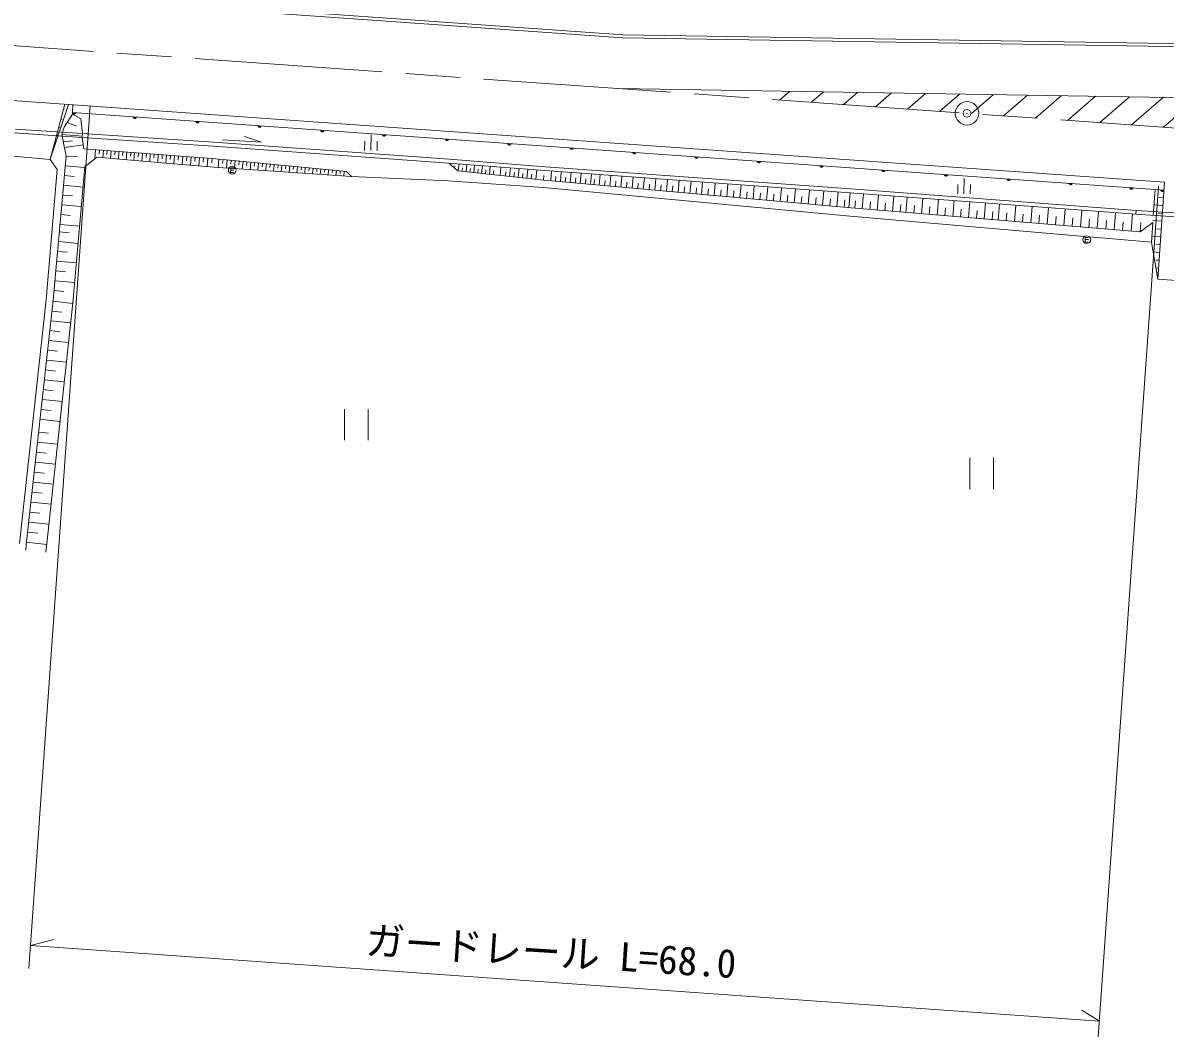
# Model space of a CAD drawing. Units: millimetres, scale not verified. Extents: x 40036 to 680617, y 20018 to 380345.
# Drawn here: x 405066 to 478163, y 231720 to 296054 of the extents above; entities that cross this region are included whole.
import ezdxf
from ezdxf.enums import TextEntityAlignment as Align

# ---------------------------------------------------------------- set-up
doc = ezdxf.new("R2010")
doc.units = ezdxf.units.MM
doc.header["$LTSCALE"] = 1000.91
doc.header["$PDMODE"] = 32
doc.header["$PDSIZE"] = 500
doc.linetypes.add('CHAIN', pattern=[18.5, 12, -1.5, 3.5, -1.5])
for name, color, linetype, lineweight in [('M-BGD', 7, 'Continuous', 13), ('M-BMK', 2, 'CHAIN', 13), ('M-STR-HTXT', 7, 'Continuous', 13), ('M-STR-STRC', 7, 'Continuous', 13)]:
    doc.layers.add(name, color=color, linetype=linetype, lineweight=lineweight)
doc.styles.add('ＭＳ ゴシック', font='')
doc.styles.get('ＭＳ ゴシック').set_extended_font_data('MS Gothic')

msp = doc.modelspace()

# ---------------------------------------------------------------- linework, layer by layer
at = {"layer": 'M-BGD'}
for p, q in [((443455, 295088), (345836, 302013)), ((443469, 295288), (345855, 302213)), ((341939, 295517), (478126, 285855)), ((493570, 294292), (443455, 295088)), ((493573, 294492), (443458, 295288)), ((407754, 290848), (406805, 287308)), ((406807, 287333), (407987, 290831)), ((407706, 289372), (408234, 290212)), ((408234, 290212), (408243, 290311)), ((408779, 289920), (408234, 290212)), ((408274, 290811), (408243, 290311)), ((408243, 290311), (478090, 285356)), ((408253, 290279), (408245, 290311)), ((408247, 290303), (408447, 290290)), ((408250, 290291), (408442, 290278)), ((408264, 290258), (408253, 290279)), ((408437, 290267), (408253, 290279)), ((408259, 290266), (408429, 290255)), ((408282, 290237), (408264, 290258)), ((408419, 290244), (408267, 290254)), ((408279, 290241), (408406, 290232)), ((408302, 290223), (408282, 290237)), ((408388, 290222), (408295, 290228)), ((408325, 290214), (408302, 290223)), ((408357, 290212), (408325, 290214)), ((408381, 290218), (408357, 290212)), ((408402, 290229), (408381, 290218)), ((408423, 290247), (408402, 290229)), ((408437, 290267), (408423, 290247)), ((408449, 290297), (408437, 290267)), ((407490, 289863), (407573, 289857)), ((407910, 289670), (408507, 289448)), ((408873, 288973), (408779, 289920)), ((412133, 289999), (412123, 290036)), ((412126, 290024), (412327, 290011)), ((412130, 290012), (412322, 289999)), ((412144, 289979), (412133, 289999)), ((412317, 289987), (412133, 289999)), ((412140, 289987), (412309, 289976)), ((412162, 289957), (412144, 289979)), ((412299, 289964), (412147, 289974)), ((412158, 289962), (412286, 289953)), ((412181, 289944), (412162, 289957)), ((412268, 289942), (412175, 289948)), ((412205, 289934), (412181, 289944)), ((412237, 289932), (412205, 289934)), ((412261, 289939), (412237, 289932)), ((412282, 289949), (412261, 289939)), ((412303, 289968), (412282, 289949)), ((412317, 289987), (412303, 289968)), ((412331, 290021), (412317, 289987)), ((416147, 289719), (416139, 289751)), ((416141, 289742), (416339, 289728)), ((416144, 289731), (416336, 289718)), ((416158, 289698), (416147, 289719)), ((416331, 289707), (416147, 289719)), ((416154, 289706), (416323, 289695)), ((416176, 289677), (416158, 289698)), ((416313, 289684), (416161, 289694)), ((416172, 289681), (416300, 289673)), ((416195, 289664), (416176, 289677)), ((416282, 289662), (416189, 289668)), ((416219, 289654), (416195, 289664)), ((416251, 289652), (416219, 289654)), ((416275, 289658), (416251, 289652)), ((416296, 289669), (416275, 289658)), ((416317, 289687), (416296, 289669)), ((416331, 289707), (416317, 289687)), ((416343, 289737), (416331, 289707)), ((420118, 289435), (420109, 289469)), ((404500, 289008), (408856, 288723)), ((404605, 289252), (408872, 288973)), ((407226, 288878), (407277, 288875)), ((407358, 289371), (407491, 289361)), ((407555, 288901), (407706, 289372)), ((407832, 287526), (407555, 288901)), ((407555, 288901), (408885, 288803)), ((408856, 288723), (408873, 288973)), ((408873, 288973), (417269, 288411)), ((420337, 288420), (419243, 288784)), ((420111, 289460), (420311, 289447)), ((420115, 289447), (420307, 289434)), ((420129, 289414), (420118, 289435)), ((420302, 289423), (420118, 289435)), ((420125, 289422), (420294, 289411)), ((420147, 289393), (420129, 289414)), ((420284, 289400), (420132, 289410)), ((420143, 289397), (420271, 289388)), ((420166, 289379), (420147, 289393)), ((420253, 289378), (420160, 289384)), ((420190, 289370), (420166, 289379)), ((420222, 289368), (420190, 289370)), ((420246, 289374), (420222, 289368)), ((420267, 289385), (420246, 289374)), ((420288, 289403), (420267, 289385)), ((420302, 289423), (420288, 289403)), ((420315, 289455), (420302, 289423)), ((424125, 289148), (424116, 289185)), ((424118, 289175), (424320, 289162)), ((424122, 289160), (424314, 289147)), ((424136, 289127), (424125, 289148)), ((424309, 289136), (424125, 289148)), ((424133, 289136), (424301, 289124)), ((424155, 289106), (424136, 289127)), ((424292, 289113), (424140, 289123)), ((424151, 289110), (424279, 289102)), ((424174, 289093), (424155, 289106)), ((424261, 289091), (424167, 289097)), ((424197, 289083), (424174, 289093)), ((424229, 289081), (424197, 289083)), ((424254, 289087), (424229, 289081)), ((424275, 289098), (424254, 289087)), ((424296, 289117), (424275, 289098)), ((424309, 289136), (424296, 289117)), ((424323, 289170), (424309, 289136)), ((427334, 287876), (427347, 288877)), ((428088, 288871), (428079, 288904)), ((428082, 288895), (428280, 288882)), ((428085, 288883), (428277, 288870)), ((428099, 288850), (428088, 288871)), ((428272, 288858), (428088, 288871)), ((428095, 288858), (428264, 288847)), ((428117, 288828), (428099, 288850)), ((428254, 288835), (428102, 288845)), ((428114, 288833), (428241, 288824)), ((428136, 288815), (428117, 288828)), ((428223, 288813), (428130, 288820)), ((428160, 288806), (428136, 288815)), ((428192, 288803), (428160, 288806)), ((428216, 288810), (428192, 288803)), ((428237, 288820), (428216, 288810)), ((428258, 288839), (428237, 288820)), ((428272, 288858), (428258, 288839)), ((428285, 288889), (428272, 288858)), ((407094, 288386), (407160, 288381)), ((407669, 288434), (408251, 288503)), ((407732, 288075), (408945, 288241)), ((408972, 287993), (408856, 288723)), ((408856, 288723), (417251, 288162)), ((417251, 288162), (432324, 287074)), ((417269, 288411), (432343, 287324)), ((417836, 288576), (420337, 288420)), ((426942, 288482), (426934, 287882)), ((427742, 288472), (427734, 287871)), ((432121, 288592), (432115, 288618)), ((432118, 288604), (432310, 288591)), ((432132, 288571), (432121, 288592)), ((432305, 288580), (432121, 288592)), ((432128, 288579), (432297, 288568)), ((432151, 288550), (432132, 288571)), ((432287, 288557), (432136, 288567)), ((432147, 288554), (432275, 288546)), ((432170, 288537), (432151, 288550)), ((432257, 288535), (432163, 288541)), ((432193, 288527), (432170, 288537)), ((432225, 288525), (432193, 288527)), ((432250, 288531), (432225, 288525)), ((432270, 288542), (432250, 288531)), ((432292, 288560), (432270, 288542)), ((432305, 288580), (432292, 288560)), ((432315, 288603), (432305, 288580)), ((436109, 288297), (436099, 288335)), ((436103, 288323), (436303, 288310)), ((436106, 288309), (436298, 288296)), ((436120, 288276), (436109, 288297)), ((436293, 288285), (436109, 288297)), ((436117, 288284), (436285, 288273)), ((436139, 288255), (436120, 288276)), ((436276, 288262), (436124, 288272)), ((436135, 288259), (436263, 288250)), ((436158, 288241), (436139, 288255)), ((436245, 288240), (436151, 288246)), ((436181, 288232), (436158, 288241)), ((436213, 288230), (436181, 288232)), ((436238, 288236), (436213, 288230)), ((436258, 288247), (436238, 288236)), ((436280, 288265), (436258, 288247)), ((436293, 288285), (436280, 288265)), ((436308, 288320), (436293, 288285)), ((440085, 288028), (440078, 288052)), ((440082, 288040), (440273, 288027)), ((440096, 288007), (440085, 288028)), ((440269, 288015), (440085, 288028)), ((440092, 288015), (440261, 288004)), ((440114, 287986), (440096, 288007)), ((440251, 287993), (440099, 288003)), ((440269, 288015), (440255, 287996)), ((440278, 288039), (440269, 288015)), ((406805, 287308), (402187, 287718)), ((407271, 286671), (406805, 287308)), ((406962, 287894), (406980, 287892)), ((407015, 278302), (407832, 287526)), ((407840, 287521), (408556, 287491)), ((409793, 287452), (409034, 286847)), ((409720, 287937), (409677, 287360)), ((409793, 287452), (414730, 287033)), ((409970, 287918), (409952, 287679)), ((410219, 287899), (410183, 287419)), ((410469, 287881), (410451, 287639)), ((410718, 287862), (410682, 287377)), ((410968, 287844), (410950, 287599)), ((411217, 287825), (411181, 287334)), ((411467, 287806), (411448, 287560)), ((411716, 287788), (411679, 287292)), ((411966, 287769), (411947, 287520)), ((412215, 287750), (412178, 287250)), ((412466, 287732), (412447, 287480)), ((412716, 287713), (412678, 287207)), ((412969, 287694), (412950, 287440)), ((413222, 287675), (413183, 287164)), ((413477, 287656), (413458, 287399)), ((413732, 287637), (413694, 287121)), ((413990, 287618), (413971, 287359)), ((414248, 287598), (414209, 287078)), ((414509, 287579), (414489, 287317)), ((414769, 287560), (414730, 287033)), ((415032, 287540), (415012, 287275)), ((415295, 287520), (415255, 286989)), ((415561, 287500), (415541, 287233)), ((415827, 287480), (415786, 286944)), ((416095, 287460), (416075, 287191)), ((416363, 287440), (416323, 286898)), ((416634, 287420), (416614, 287148)), ((416905, 287400), (416864, 286852)), ((417179, 287379), (417158, 287104)), ((417615, 287342), (417561, 286797)), ((417879, 287316), (417852, 287047)), ((418143, 287289), (418091, 286761)), ((432343, 287324), (438479, 286848)), ((440110, 287990), (440238, 287981)), ((440133, 287972), (440114, 287986)), ((440220, 287971), (440127, 287977)), ((440157, 287963), (440133, 287972)), ((440189, 287961), (440157, 287963)), ((440213, 287967), (440189, 287961)), ((440234, 287978), (440213, 287967)), ((440255, 287996), (440234, 287978)), ((444101, 287741), (444095, 287765)), ((444098, 287753), (444289, 287740)), ((444112, 287720), (444101, 287741)), ((444285, 287729), (444101, 287741)), ((444108, 287728), (444277, 287717)), ((444130, 287699), (444112, 287720)), ((444267, 287706), (444115, 287716)), ((444126, 287703), (444254, 287694)), ((444149, 287685), (444130, 287699)), ((444236, 287684), (444143, 287690)), ((444173, 287676), (444149, 287685)), ((444205, 287674), (444173, 287676)), ((444229, 287680), (444205, 287674)), ((444250, 287691), (444229, 287680)), ((444271, 287709), (444250, 287691)), ((444285, 287729), (444271, 287709)), ((444294, 287752), (444285, 287729)), ((448074, 287457), (448066, 287486)), ((448068, 287480), (448267, 287466)), ((448071, 287469), (448263, 287456)), ((448085, 287436), (448074, 287457)), ((448258, 287444), (448074, 287457)), ((448081, 287444), (448250, 287433)), ((448103, 287415), (448085, 287436)), ((448240, 287422), (448089, 287432)), ((448100, 287419), (448227, 287410)), ((448123, 287401), (448103, 287415)), ((448209, 287400), (448116, 287406)), ((448146, 287392), (448123, 287401)), ((448178, 287390), (448146, 287392)), ((448202, 287396), (448178, 287390)), ((448223, 287407), (448202, 287396)), ((448245, 287425), (448223, 287407)), ((448258, 287444), (448245, 287425)), ((448269, 287472), (448258, 287444)), ((406553, 278332), (407271, 286671)), ((407777, 286908), (409029, 286797)), ((408260, 278143), (409034, 286847)), ((414730, 287033), (417561, 286797)), ((417561, 286797), (421103, 286555)), ((418364, 286472), (418368, 286773)), ((418568, 286770), (418368, 286773)), ((418400, 287264), (418374, 287004)), ((418566, 286630), (418396, 286632)), ((418656, 287238), (418605, 286726)), ((418905, 287214), (418880, 286961)), ((419154, 287189), (419105, 286692)), ((419403, 287164), (419379, 286919)), ((419652, 287139), (419604, 286658)), ((419901, 287115), (419878, 286878)), ((420150, 287090), (420104, 286623)), ((420399, 287065), (420376, 286836)), ((420648, 287041), (420603, 286589)), ((420897, 287016), (420875, 286794)), ((421146, 286991), (421103, 286555)), ((421103, 286555), (426091, 286215)), ((421395, 286966), (421374, 286752)), ((421644, 286942), (421602, 286521)), ((421893, 286917), (421873, 286711)), ((422142, 286892), (422102, 286487)), ((422391, 286867), (422372, 286669)), ((422640, 286843), (422602, 286453)), ((422889, 286818), (422870, 286627)), ((423138, 286793), (423101, 286419)), ((423387, 286768), (423369, 286585)), ((423636, 286744), (423601, 286385)), ((423885, 286719), (423868, 286544)), ((424134, 286694), (424100, 286351)), ((424383, 286670), (424367, 286502)), ((424632, 286645), (424600, 286317)), ((424881, 286620), (424865, 286460)), ((425130, 286595), (425099, 286283)), ((425379, 286571), (425364, 286418)), ((425628, 286546), (425599, 286249)), ((432324, 287074), (438460, 286598)), ((432904, 286591), (432324, 287074)), ((432697, 286763), (432713, 286903)), ((438428, 285983), (432904, 286591)), ((432930, 286588), (432978, 287024)), ((433179, 286561), (433203, 286782)), ((433427, 286533), (433477, 286985)), ((433676, 286506), (433701, 286736)), ((433925, 286479), (433976, 286946)), ((434174, 286451), (434200, 286689)), ((434422, 286424), (434475, 286907)), ((434671, 286396), (434698, 286642)), ((434920, 286369), (434975, 286869)), ((435169, 286342), (435197, 286595)), ((435603, 286287), (435660, 286803)), ((436216, 286226), (436276, 286768)), ((436757, 286167), (436819, 286725)), ((437316, 286105), (437380, 286682)), ((437893, 286042), (437958, 286637)), ((438460, 286598), (458010, 285172)), ((438479, 286848), (458029, 285422)), ((438843, 285945), (438899, 286566)), ((452073, 287172), (452065, 287202)), ((452067, 287194), (452265, 287181)), ((452070, 287184), (452262, 287172)), ((452084, 287151), (452073, 287172)), ((452257, 287160), (452073, 287172)), ((452080, 287160), (452249, 287148)), ((452102, 287130), (452084, 287151)), ((452239, 287137), (452087, 287147)), ((452099, 287134), (452226, 287126)), ((452121, 287117), (452102, 287130)), ((452208, 287115), (452115, 287121)), ((452145, 287107), (452121, 287117)), ((452177, 287105), (452145, 287107)), ((452201, 287111), (452177, 287105)), ((452222, 287122), (452201, 287111)), ((452243, 287141), (452222, 287122)), ((452257, 287160), (452243, 287141)), ((452268, 287188), (452257, 287160)), ((456083, 286890), (456075, 286918)), ((456079, 286902), (456271, 286889)), ((456093, 286869), (456083, 286890)), ((456266, 286877), (456083, 286890)), ((456090, 286877), (456258, 286866)), ((456112, 286848), (456093, 286869)), ((456249, 286855), (456097, 286865)), ((456108, 286852), (456236, 286843)), ((456131, 286834), (456112, 286848)), ((456218, 286833), (456125, 286839)), ((456155, 286825), (456131, 286834)), ((456187, 286823), (456155, 286825)), ((456211, 286829), (456187, 286823)), ((456232, 286840), (456211, 286829)), ((456253, 286858), (456232, 286840)), ((456266, 286877), (456253, 286858)), ((456277, 286904), (456266, 286877)), ((460039, 286602), (460029, 286637)), ((460032, 286627), (460232, 286613)), ((460035, 286614), (460227, 286601)), ((460049, 286581), (460039, 286602)), ((460222, 286589), (460039, 286602)), ((460046, 286589), (460214, 286578)), ((460068, 286559), (460049, 286581)), ((460205, 286566), (460053, 286576)), ((460064, 286564), (460192, 286555)), ((460087, 286546), (460068, 286559)), ((460174, 286544), (460081, 286551)), ((460110, 286537), (460087, 286546)), ((460167, 286541), (460142, 286534)), ((460188, 286551), (460167, 286541)), ((460209, 286570), (460188, 286551)), ((460222, 286589), (460209, 286570)), ((460236, 286623), (460222, 286589)), ((407722, 286282), (408348, 286227)), ((418364, 286472), (418564, 286469)), ((426091, 286215), (425768, 286532)), ((432289, 285952), (426091, 286215)), ((438378, 285507), (432289, 285952)), ((435954, 286255), (435983, 286522)), ((436487, 286197), (436517, 286472)), ((437037, 286136), (437068, 286420)), ((437604, 286073), (437637, 286366)), ((438373, 285985), (438406, 286288)), ((458070, 284207), (438428, 285983)), ((439153, 285917), (439182, 286230)), ((439464, 285889), (439521, 286521)), ((439780, 285861), (439808, 286179)), ((440095, 285832), (440153, 286475)), ((440417, 285803), (440446, 286127)), ((440738, 285774), (440797, 286428)), ((441065, 285744), (441094, 286074)), ((441392, 285715), (441452, 286380)), ((441613, 285695), (441643, 286029)), ((441950, 285664), (442011, 286339)), ((442293, 285633), (442324, 285974)), ((442637, 285602), (442699, 286289)), ((442986, 285571), (443018, 285917)), ((443336, 285539), (443399, 286238)), ((443691, 285507), (443723, 285859)), ((444047, 285475), (444111, 286186)), ((444771, 285409), (444836, 286133)), ((445507, 285343), (445574, 286079)), ((446244, 285276), (446312, 286025)), ((446993, 285208), (447062, 285971)), ((447756, 285139), (447826, 285915)), ((448496, 285072), (448568, 285861)), ((460142, 286534), (460110, 286537)), ((464048, 286315), (464038, 286353)), ((464041, 286341), (464242, 286328)), ((464045, 286327), (464237, 286314)), ((464059, 286294), (464048, 286315)), ((464232, 286302), (464048, 286315)), ((464055, 286302), (464224, 286291)), ((464078, 286273), (464059, 286294)), ((464214, 286280), (464063, 286290)), ((464074, 286277), (464202, 286268)), ((464097, 286259), (464078, 286273)), ((464184, 286258), (464090, 286264)), ((464120, 286250), (464097, 286259)), ((464152, 286248), (464120, 286250)), ((464177, 286254), (464152, 286248)), ((464197, 286265), (464177, 286254)), ((464219, 286283), (464197, 286265)), ((464232, 286302), (464219, 286283)), ((464247, 286338), (464232, 286302)), ((465291, 285107), (465304, 286108)), ((468054, 286037), (468045, 286069)), ((468048, 286059), (468247, 286046)), ((468050, 286049), (468242, 286036)), ((468064, 286016), (468054, 286037)), ((468237, 286024), (468054, 286037)), ((468061, 286024), (468229, 286013)), ((468083, 285994), (468064, 286016)), ((468220, 286001), (468068, 286012)), ((468079, 285999), (468207, 285990)), ((468102, 285981), (468083, 285994)), ((468189, 285979), (468096, 285986)), ((468126, 285972), (468102, 285981)), ((468158, 285969), (468126, 285972)), ((468182, 285976), (468158, 285969)), ((468203, 285986), (468182, 285976)), ((468224, 286005), (468203, 285986)), ((468237, 286024), (468224, 286005)), ((468250, 286054), (468237, 286024)), ((477686, 279656), (478126, 285855)), ((407666, 285656), (408918, 285545)), ((458016, 283675), (438378, 285507)), ((444409, 285442), (444441, 285801)), ((445139, 285376), (445172, 285741)), ((445876, 285309), (445909, 285681)), ((446619, 285242), (446653, 285620)), ((447375, 285174), (447409, 285558)), ((448144, 285104), (448179, 285495)), ((448897, 285036), (448933, 285434)), ((449299, 285000), (449371, 285802)), ((449707, 284963), (449744, 285368)), ((450115, 284926), (450189, 285743)), ((450531, 284888), (450568, 285300)), ((450947, 284851), (451022, 285682)), ((451370, 284812), (451407, 285232)), ((451792, 284774), (451869, 285620)), ((452223, 284735), (452261, 285162)), ((452653, 284696), (452731, 285557)), ((453091, 284657), (453131, 285091)), ((453529, 284617), (453609, 285493)), ((454421, 284536), (454502, 285428)), ((455328, 284454), (455410, 285362)), ((456236, 284372), (456319, 285295)), ((457159, 284289), (457244, 285228)), ((457922, 284214), (458001, 285175)), ((458010, 285172), (476296, 283805)), ((458029, 285422), (476314, 284054)), ((458784, 284148), (458863, 285108)), ((464898, 285713), (464890, 285113)), ((465699, 285703), (465691, 285102)), ((472025, 285763), (472019, 285787)), ((472022, 285775), (472213, 285763)), ((472036, 285742), (472025, 285763)), ((472209, 285751), (472025, 285763)), ((472032, 285751), (472201, 285739)), ((472054, 285721), (472036, 285742)), ((472191, 285728), (472039, 285738)), ((472050, 285725), (472178, 285717)), ((472073, 285708), (472054, 285721)), ((472160, 285706), (472067, 285712)), ((472097, 285698), (472073, 285708)), ((472129, 285696), (472097, 285698)), ((472153, 285702), (472129, 285696)), ((472174, 285713), (472153, 285702)), ((472195, 285732), (472174, 285713)), ((472209, 285751), (472195, 285732)), ((472218, 285773), (472209, 285751)), ((475901, 285478), (475893, 285512)), ((475895, 285502), (476094, 285489)), ((475898, 285491), (476090, 285478)), ((475912, 285458), (475901, 285478)), ((476085, 285466), (475901, 285478)), ((475909, 285466), (476077, 285455)), ((475931, 285436), (475912, 285458)), ((476068, 285443), (475916, 285453)), ((475927, 285441), (476055, 285432)), ((475950, 285423), (475931, 285436)), ((476037, 285421), (475943, 285427)), ((475973, 285413), (475950, 285423)), ((476005, 285411), (475973, 285413)), ((476030, 285418), (476005, 285411)), ((476051, 285428), (476030, 285418)), ((476072, 285447), (476051, 285428)), ((476085, 285466), (476072, 285447)), ((476098, 285497), (476085, 285466)), ((477403, 283731), (477521, 285397)), ((477891, 285333), (477881, 285371)), ((477884, 285359), (478085, 285346)), ((477888, 285345), (478080, 285332)), ((477902, 285312), (477891, 285333)), ((478075, 285321), (477891, 285333)), ((477898, 285321), (478067, 285309)), ((477920, 285291), (477902, 285312)), ((478057, 285298), (477906, 285308)), ((477917, 285295), (478045, 285287)), ((477940, 285278), (477920, 285291)), ((478026, 285276), (477933, 285282)), ((477963, 285268), (477940, 285278)), ((477995, 285266), (477963, 285268)), ((478020, 285272), (477995, 285266)), ((478040, 285283), (478020, 285272)), ((478062, 285302), (478040, 285283)), ((478075, 285321), (478062, 285302)), ((478089, 285356), (478075, 285321)), ((407555, 284404), (408807, 284293)), ((407611, 285030), (408237, 284975)), ((453975, 284577), (454015, 285019)), ((454875, 284495), (454915, 284945)), ((455782, 284413), (455823, 284871)), ((456697, 284331), (456739, 284796)), ((457628, 284246), (457671, 284720)), ((458304, 284187), (458343, 284666)), ((459264, 284108), (459304, 284590)), ((459745, 284068), (459825, 285036)), ((460229, 284028), (460269, 284514)), ((460713, 283988), (460794, 284964)), ((461201, 283948), (461242, 284438)), ((461579, 283917), (461660, 284899)), ((462074, 283876), (462115, 284369)), ((462569, 283835), (462651, 284825)), ((463567, 283752), (463649, 284750)), ((464573, 283669), (464656, 284675)), ((465579, 283586), (465662, 284600)), ((466592, 283503), (466677, 284524)), ((467477, 283430), (467562, 284458)), ((468514, 283344), (468600, 284380)), ((478020, 284358), (477450, 284398)), ((478055, 284857), (477770, 284877)), ((407500, 283779), (408125, 283723)), ((473001, 282383), (458016, 283675)), ((476562, 282679), (458070, 284207)), ((463068, 283794), (463109, 284291)), ((464070, 283711), (464111, 284212)), ((465076, 283628), (465117, 284133)), ((466085, 283544), (466127, 284053)), ((467103, 283460), (467145, 283973)), ((467996, 283387), (468038, 283903)), ((469036, 283301), (469079, 283821)), ((469558, 283258), (469645, 284302)), ((470085, 283214), (470128, 283738)), ((470611, 283171), (470698, 284223)), ((471142, 283127), (471185, 283655)), ((471672, 283083), (471760, 284144)), ((472742, 282995), (472830, 284064)), ((473819, 282906), (473908, 283983)), ((474897, 282817), (474987, 283903)), ((475983, 282727), (476073, 283822)), ((476314, 284054), (476296, 283805)), ((476296, 283805), (486342, 283131)), ((476312, 284055), (486359, 283381)), ((477984, 283859), (477700, 283879)), ((407444, 283153), (408695, 283042)), ((472207, 283039), (472251, 283571)), ((473280, 282950), (473325, 283487)), ((474358, 282861), (474403, 283402)), ((475440, 282772), (475485, 283317)), ((476562, 282679), (476597, 283280)), ((477371, 283279), (476562, 282679)), ((477280, 281989), (477371, 283279)), ((477949, 283359), (477380, 283400)), ((407402, 282676), (408028, 282621)), ((473045, 282022), (473050, 282322)), ((473248, 282179), (473048, 282182)), ((473250, 282319), (473050, 282322)), ((477281, 282014), (473327, 282355)), ((477878, 282361), (477309, 282401)), ((477913, 282860), (477629, 282880)), ((407292, 281426), (407917, 281371)), ((407347, 282051), (408597, 281940)), ((473045, 282022), (473245, 282019)), ((477280, 281989), (477686, 279656)), ((477842, 281862), (477558, 281882)), ((407236, 280801), (408486, 280690)), ((477807, 281363), (477384, 281393)), ((477772, 280863), (477576, 280877)), ((407181, 280176), (407806, 280121)), ((477736, 280364), (477560, 280377)), ((477714, 280057), (477648, 280062)), ((407126, 279551), (408375, 279441)), ((477686, 279656), (481939, 279354)), ((407070, 278927), (407695, 278872)), ((404849, 262738), (406553, 278332)), ((405286, 262650), (407015, 278302)), ((406580, 262550), (408260, 278143)), ((407007, 278235), (408255, 278097)), ((406938, 277610), (407563, 277541)), ((406800, 276358), (407426, 276288)), ((406869, 276985), (408120, 276847)), ((406731, 275731), (407985, 275592)), ((406661, 275102), (407289, 275033)), ((406592, 274473), (407849, 274334)), ((406522, 273843), (407152, 273773)), ((406453, 273212), (407714, 273073)), ((406313, 271951), (407578, 271812)), ((406383, 272582), (407014, 272512)), ((406243, 271319), (406877, 271249)), ((425657, 271340), (425657, 269338)), ((427158, 269338), (427158, 271340)), ((406174, 270687), (407441, 270547)), ((406082, 269859), (406717, 269788)), ((406012, 269223), (407284, 269082)), ((405941, 268585), (406578, 268515)), ((405871, 267947), (407146, 267806)), ((465673, 268214), (465673, 266212)), ((467174, 266212), (467174, 268214)), ((405800, 267308), (406439, 267237)), ((405730, 266669), (407009, 266527)), ((405588, 265386), (406870, 265245)), ((405659, 266027), (406299, 265957)), ((405517, 264745), (406159, 264674)), ((405446, 264104), (406732, 263962)), ((405375, 263461), (406019, 263390)), ((405251, 262298), (405286, 262650)), ((405304, 262818), (406594, 262676)), ((406540, 262179), (406580, 262550))]:
    msp.add_line(p, q, dxfattribs=at)
msp.add_lwpolyline([(408972, 287993), (417411, 287362), (425768, 286532)], dxfattribs=at)
for centre, radius in [((465486, 290264), 751), ((418466, 286631), 250), ((473148, 282180), 250)]:
    msp.add_circle(centre, radius, dxfattribs=at)
msp.add_point((465486, 290264), dxfattribs=at)
at = {"layer": 'M-BMK'}
msp.add_line((342187, 299011), (544892, 284630), dxfattribs=at)
at = {"layer": 'M-STR-HTXT'}
for p, q in [((409373, 290733), (405457, 235535)), ((477743, 285596), (473840, 230576)), ((405562, 237011), (407046, 237404)), ((405562, 237011), (473952, 232159)), ((473952, 232159), (472824, 232871))]:
    msp.add_line(p, q, dxfattribs=at)
at = {"layer": 'M-STR-STRC'}
for p, q in [((493339, 291047), (443225, 291843)), ((453487, 291115), (454127, 291670)), ((455535, 290970), (456302, 291636)), ((457582, 290825), (458477, 291601)), ((459629, 290679), (460652, 291567)), ((461677, 290534), (462827, 291532)), ((463724, 290389), (465002, 291497)), ((465771, 290244), (467177, 291463)), ((467819, 290099), (469352, 291428)), ((469866, 289953), (471527, 291394)), ((471913, 289808), (473702, 291359)), ((473961, 289663), (475877, 291325)), ((476008, 289518), (478051, 291290)), ((478055, 289372), (480226, 291256))]:
    msp.add_line(p, q, dxfattribs=at)

# ---------------------------------------------------------------- texts
at = {"layer": 'M-STR-HTXT', "style": 'ＭＳ ゴシック'}
msp.add_text('ガードレール L=68.0', height=1835, rotation=356.287, dxfattribs=at).set_placement((450617, 234365), align=Align.BOTTOM_RIGHT)

doc.saveas('drawing.dxf')
